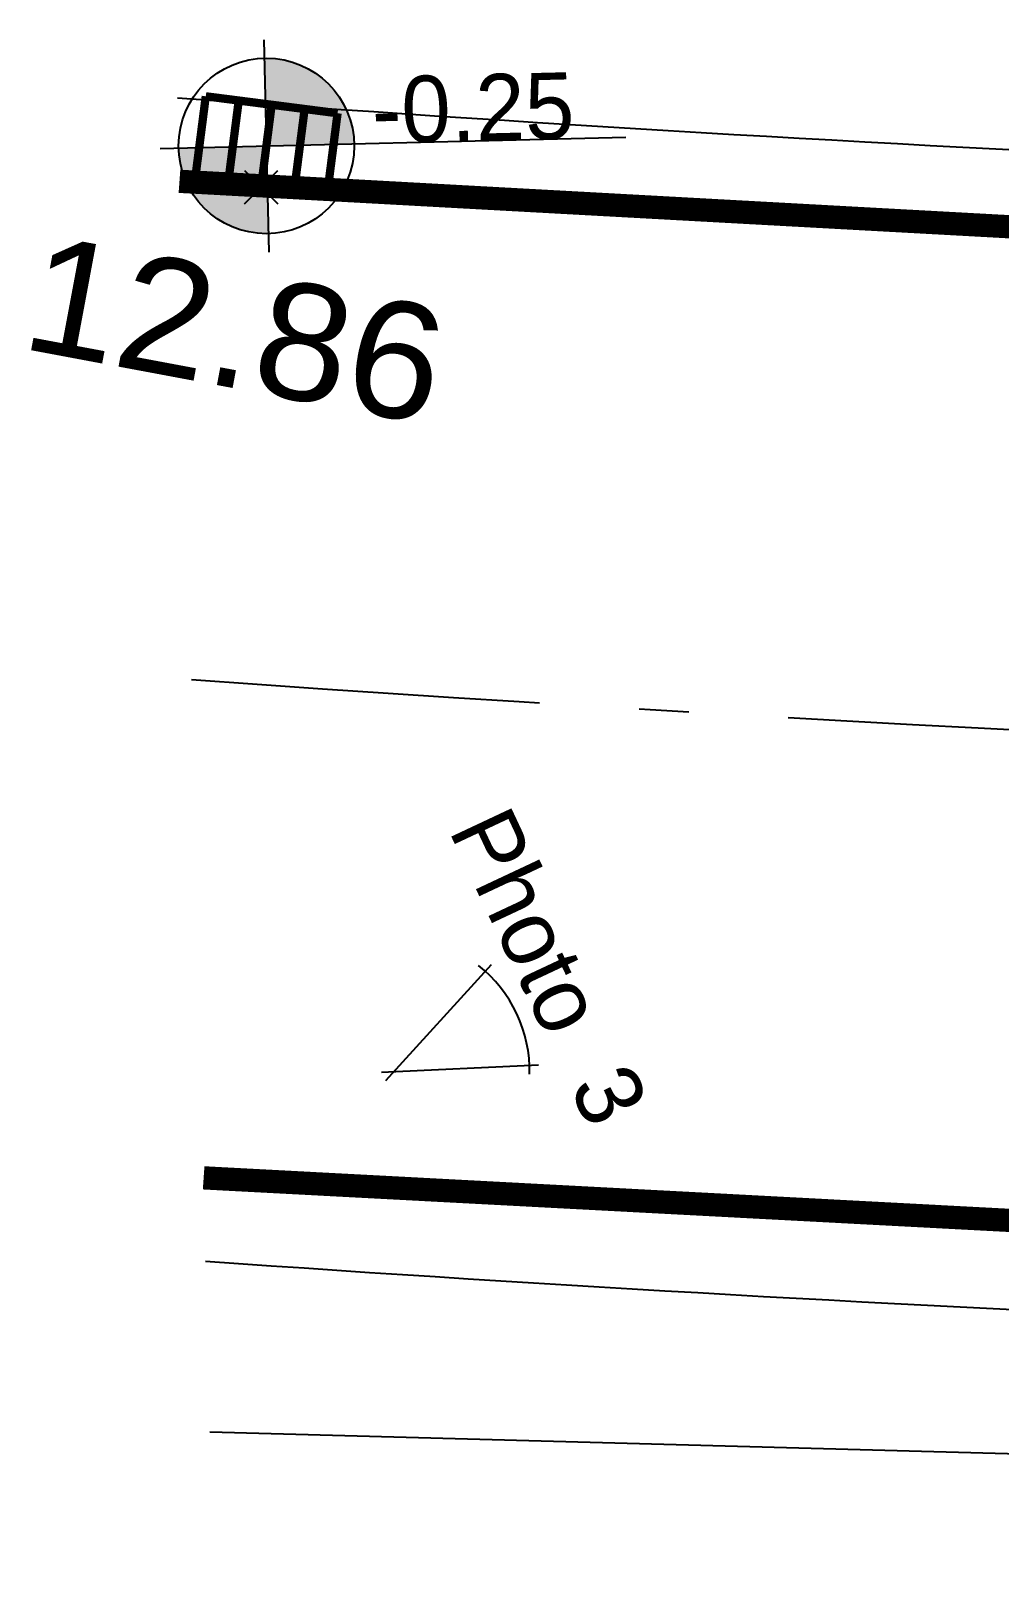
# Model space of a CAD drawing. Header units: millimetres. Extents: x -44462 to 306987, y -116160 to 12874.
# Drawn here: x -23892 to -23309, y -62730 to -61794 of the extents above; entities that cross this region are included whole.
import ezdxf
from ezdxf.enums import TextEntityAlignment as Align

# ---------------------------------------------------------------- set-up
doc = ezdxf.new("R2010")
doc.units = ezdxf.units.MM
doc.header["$PDMODE"] = 35
doc.header["$PDSIZE"] = 10
doc.linetypes.add('DCAD_Center', pattern=[36, 21, -6, 3, -6])
for name, color, linetype in [('1', 7, 'Continuous'), ('2', 7, 'Continuous'), ('38', 7, 'Continuous'), ('5', 7, 'Continuous'), ('COULEUR 8', 8, 'Continuous'), ('ROUGE', 1, 'Continuous'), ('TEXTE', 1, 'Continuous')]:
    doc.layers.add(name, color=color, linetype=linetype)
doc.styles.add('CENTURY GOTHIC', font='GOTHIC.TTF')
doc.styles.add('COMICS', font='comic.TTF', dxfattribs={"height": 10})

# ---------------------------------------------------------------- blocks, each defined once
blk = doc.blocks.new('niveau_plan')
h = blk.add_hatch(color=256)
h.paths.add_polyline_path([(13.21, 0, 0.414214), (0, 13.21), (0, 0)])
h.paths.add_polyline_path([(-13.21, 0, 0.414214), (0, -13.21), (0, 0)])
for p, q in [((0, 15.98), (0, -15.98)), ((-15.98, 0), (54.12, 0))]:
    blk.add_line(p, q)
blk.add_circle((0, 0), 13.21)
at = {"style": 'COMICS'}
for tag, p in [('NIVEAUPLANS', (15.98, 0)), ('COMMENTAIRE', (15.98, -14.56))]:
    blk.add_attdef(tag, p, '', height=10, dxfattribs=at)
blk = doc.blocks.new('photon°')
for p, q in [((-33.29, 80.36), (2.88, -6.96)), ((-2.88, -6.96), (33.29, 80.36))]:
    blk.add_line(p, q)
blk.add_arc((0, 0), 81.66, 63.76169, 116.23832)
at = {"style": 'CENTURY GOTHIC'}
blk.add_text('Photo ', height=40, dxfattribs=at).set_placement((-117.74, 91.34))
blk.add_attdef('N°', (53.03, 91.34), '', height=40, dxfattribs=at)

msp = doc.modelspace()

# ---------------------------------------------------------------- linework, layer by layer
at = {"layer": '1', "color": 7, "linetype": 'Continuous', "ltscale": 3}
msp.add_arc((-22068.75, -37926.14), 24667.98, 266.00569, 271.888075, dxfattribs=at)
at = {"layer": '2', "color": 5}
msp.add_point((-23753.69, -61887.46, -1285.95), dxfattribs=at)
at = {"layer": '38', "color": 5, "linetype": 'Continuous', "ltscale": 5}
msp.add_lwpolyline([(-23784.57, -62637.01), (-20349.32, -62730.29)], dxfattribs=at)
at = {"layer": '5', "color": 5, "linetype": 'Continuous', "ltscale": 0.810006, "const_width": 5, "flags": 128}
for points in [[(-23793.36, -61882.36), (-23786.99, -61832.77)], [(-23786.99, -61832.77), (-23707.64, -61842.97)], [(-23773.52, -61884.91), (-23767.15, -61835.32)], [(-23753.69, -61887.46), (-23747.31, -61837.87)], [(-23733.85, -61890.01), (-23727.47, -61840.42)], [(-23714.01, -61892.56), (-23707.64, -61842.97)], [(-23793.36, -61882.36), (-23714.01, -61892.56)]]:
    msp.add_lwpolyline(points, dxfattribs=at)
at = {"layer": '5', "color": 5, "linetype": 'Continuous', "ltscale": 0.810006, "const_width": 9, "flags": 128}
msp.add_lwpolyline([(-23753.69, -61887.46), (-23753.69, -61887.46)], close=True, dxfattribs=at)
at = {"layer": 'COULEUR 8', "linetype": 'Continuous', "ltscale": 2, "const_width": 14}
for points in [[(-23802.82, -61883.96, 0.026308), (-21277.34, -61933.59)], [(-23788.27, -62484, 0.02572), (-21257.66, -62530.76)]]:
    msp.add_lwpolyline(points, format="xyb", dxfattribs=at)
at = {"layer": 'COULEUR 8', "linetype": 'Continuous', "ltscale": 3}
msp.add_arc((-22068.75, -37926.14), 23970.49, 265.84858, 271.888075, dxfattribs=at)
at = {"layer": 'COULEUR 8', "linetype": 'DCAD_Center', "ltscale": 10}
msp.add_arc((-22068.75, -37926.14), 24319.24, 265.928267, 271.888075, dxfattribs=at)

# ---------------------------------------------------------------- block references
at = {"layer": 'ROUGE', "xscale": 4.000000000001108, "yscale": 4, "zscale": 4, "rotation": 1.388423095092964}
msp.add_blockref('niveau_plan', (-23750.5, -61862.67), dxfattribs=at).add_auto_attribs({'NIVEAUPLANS': '-0.25'})
at = {"layer": 'TEXTE', "rotation": 295.1654522526904}
msp.add_blockref('photon°', (-23673.66, -62419.95), dxfattribs=at).add_auto_attribs({'N°': '3'})

# ---------------------------------------------------------------- texts
at = {"layer": 'TEXTE', "style": 'CENTURY GOTHIC', "width": 1.039399}
e = msp.add_text('12.86', height=70, rotation=349.38842, dxfattribs=at)
e.set_placement((-23899.69, -61984.26), (-23651.41, -62030.78), align=Align.FIT)
e.dxf.unprotected_set("ltscale", 0)

doc.saveas('drawing.dxf')
